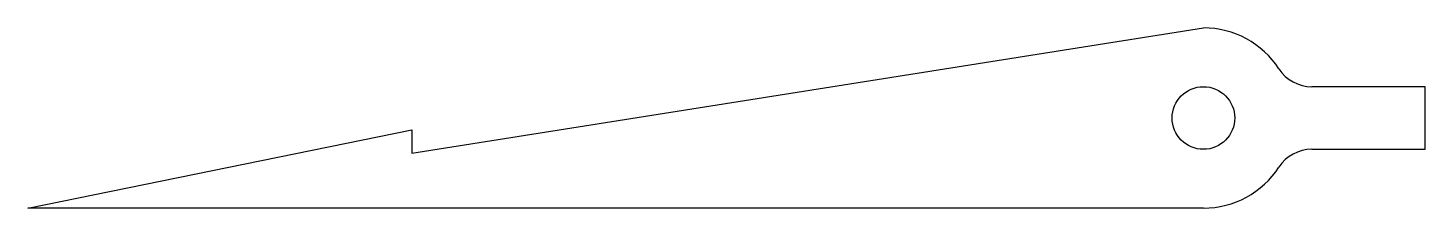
# Model space of a CAD drawing. Extents: x -92.5 to -21.2, y 1.5 to 10.7.
import ezdxf

# ---------------------------------------------------------------- set-up
doc = ezdxf.new("R2010")
doc.units = 0
doc.header["$MEASUREMENT"] = 0
doc.layers.add('VISIBLE', color=7, linetype='CONTINUOUS')

msp = doc.modelspace()

# ---------------------------------------------------------------- linework, layer by layer
at = {"layer": 'VISIBLE'}
for p, q in [((-72.904, 4.3), (-32.5, 10.7)), ((-21.187, 7.7), (-26.968, 7.7)), ((-21.187, 4.5), (-21.187, 7.7)), ((-92.5, 1.5), (-72.904, 5.5)), ((-72.904, 5.5), (-72.904, 4.3)), ((-26.968, 4.5), (-21.187, 4.5)), ((-32.5, 1.5), (-92.5, 1.5))]:
    msp.add_line(p, q, dxfattribs=at)
msp.add_circle((-32.5, 6.1), 1.6, dxfattribs=at)
for centre, radius, start, end in [((-32.5, 6.1), 4.6, 33.05573, 90), ((-26.968, 9.7), 2, 213.05573, 270), ((-26.968, 2.5), 2, 90, 146.94427), ((-32.5, 6.1), 4.6, 270, 326.94427)]:
    msp.add_arc(centre, radius, start, end, dxfattribs=at)

doc.saveas('drawing.dxf')
